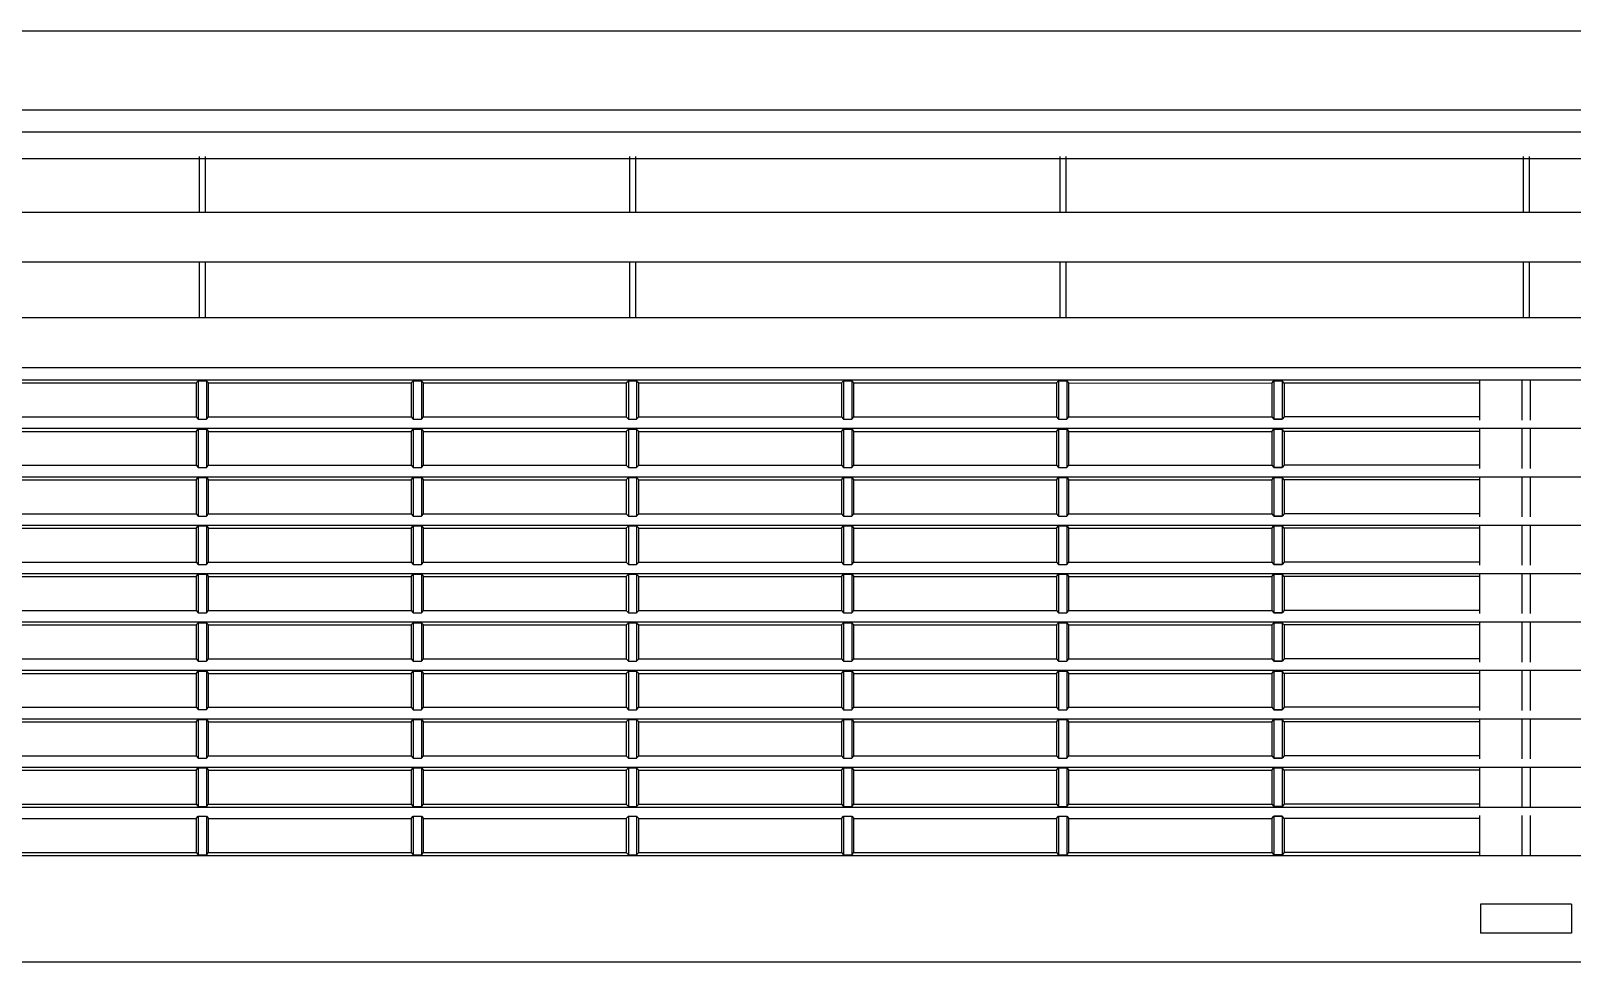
# Model space of a CAD drawing. Header units: millimetres. Extents: x 231894 to 495193, y 184583 to 303652.
# Drawn here: x 465467.6 to 465823.4, y 218514.5 to 218729.5 of the extents above; entities that cross this region are included whole.
import ezdxf

# ---------------------------------------------------------------- set-up
doc = ezdxf.new("R2010")
doc.units = ezdxf.units.MM
doc.layers.add('MEQUIP', color=2, linetype='Continuous')

# ---------------------------------------------------------------- blocks, each defined once
blk = doc.blocks.new('MEGA')
at = {"layer": 'MEQUIP', "color": 1, "linetype": 'Continuous'}
for p, q in [((36.96, 215.01), (1413.04, 215)), ((33.15, 196.79), (1416.86, 196.79)), ((37.94, 191.7), (1412.06, 191.7)), ((1387.76, 185.48), (61.96, 185.48)), ((548.69, 185.96), (548.69, 173.07)), ((550.12, 185.96), (550.12, 173.07)), ((648.01, 185.96), (648.01, 173.07)), ((649.45, 185.96), (649.45, 173.07)), ((747.34, 185.96), (747.34, 173.07)), ((748.77, 185.96), (748.77, 173.07)), ((854.3, 185.96), (854.3, 173.07)), ((855.73, 185.96), (855.73, 173.07)), ((1402.26, 173.07), (47.74, 173.07)), ((1404.2, 161.61), (45.8, 161.61)), ((548.69, 161.61), (548.69, 148.72)), ((550.12, 161.61), (550.12, 148.72)), ((648.01, 161.61), (648.01, 148.72)), ((649.45, 161.61), (649.45, 148.72)), ((747.34, 161.61), (747.34, 148.72)), ((748.77, 161.61), (748.77, 148.72)), ((854.3, 161.61), (854.3, 148.72)), ((855.73, 161.61), (855.73, 148.72)), ((1404.2, 148.71), (45.8, 148.72)), ((5.24, 137.26), (1445.15, 137.25)), ((42.91, 134.42), (1407.09, 134.42)), ((501.18, 133.71), (547.98, 133.71)), ((547.98, 133.71), (548.45, 134.24)), ((547.98, 133.71), (547.98, 125.88)), ((548.45, 134.24), (550.36, 134.24)), ((548.45, 134.24), (548.45, 125.34)), ((550.36, 134.24), (550.36, 125.34)), ((550.36, 134.24), (550.84, 133.71)), ((550.84, 133.71), (597.64, 133.71)), ((550.84, 125.88), (550.84, 133.71)), ((597.64, 133.71), (598.11, 134.24)), ((597.64, 133.71), (597.64, 125.88)), ((598.11, 134.24), (600.02, 134.24)), ((598.11, 134.24), (598.11, 125.34)), ((600.02, 134.24), (600.02, 125.34)), ((600.02, 134.24), (600.5, 133.71)), ((600.5, 133.71), (647.3, 133.71)), ((600.5, 125.88), (600.5, 133.71)), ((647.3, 133.71), (647.78, 134.24)), ((647.3, 133.71), (647.3, 125.87)), ((647.78, 134.24), (649.69, 134.24)), ((647.78, 134.24), (647.78, 125.34)), ((649.69, 134.24), (649.69, 125.34)), ((649.69, 134.24), (650.16, 133.71)), ((650.16, 133.71), (696.96, 133.71)), ((650.16, 125.87), (650.16, 133.71)), ((696.96, 133.71), (697.44, 134.24)), ((696.96, 133.71), (696.96, 125.87)), ((697.44, 134.24), (699.35, 134.24)), ((697.44, 134.24), (697.44, 125.34)), ((699.35, 134.24), (699.35, 125.34)), ((699.35, 134.24), (699.82, 133.71)), ((699.82, 133.71), (746.62, 133.71)), ((699.82, 125.87), (699.82, 133.71)), ((746.62, 133.71), (747.1, 134.24)), ((746.62, 133.71), (746.62, 125.87)), ((747.1, 134.24), (749.01, 134.24)), ((747.1, 134.24), (747.1, 125.34)), ((749.01, 134.24), (749.01, 125.34)), ((749.01, 134.24), (749.49, 133.71)), ((749.49, 133.71), (796.28, 133.7)), ((749.49, 125.87), (749.49, 133.71)), ((796.28, 133.7), (796.76, 134.24)), ((796.28, 133.7), (796.28, 125.87)), ((798.67, 134.24), (796.76, 134.24)), ((796.76, 134.24), (798.67, 134.24)), ((796.76, 134.24), (796.76, 125.34)), ((798.67, 134.24), (798.67, 125.34)), ((799.15, 133.7), (798.67, 134.24)), ((799.15, 133.7), (799.15, 125.87)), ((844.27, 133.7), (799.15, 133.7)), ((844.27, 134.42), (844.27, 125.16)), ((854.06, 134.42), (854.06, 125.16)), ((855.97, 134.42), (855.97, 125.16)), ((501.18, 125.88), (547.98, 125.88)), ((547.98, 125.88), (548.45, 125.34)), ((548.45, 125.34), (550.36, 125.34)), ((550.36, 125.34), (550.84, 125.88)), ((550.84, 125.88), (597.64, 125.88)), ((597.64, 125.88), (598.11, 125.34)), ((598.11, 125.34), (600.02, 125.34)), ((600.02, 125.34), (600.5, 125.88)), ((600.5, 125.88), (647.3, 125.87)), ((647.3, 125.87), (647.78, 125.34)), ((647.78, 125.34), (649.69, 125.34)), ((649.69, 125.34), (650.16, 125.87)), ((650.16, 125.87), (696.96, 125.87)), ((696.96, 125.87), (697.44, 125.34)), ((697.44, 125.34), (699.35, 125.34)), ((699.35, 125.34), (699.82, 125.87)), ((699.82, 125.87), (746.62, 125.87)), ((746.62, 125.87), (747.1, 125.34)), ((747.1, 125.34), (749.01, 125.34)), ((749.01, 125.34), (749.49, 125.87)), ((749.49, 125.87), (796.28, 125.87)), ((796.28, 125.87), (796.76, 125.34)), ((798.67, 125.34), (796.76, 125.34)), ((796.76, 125.34), (798.67, 125.34)), ((799.15, 125.87), (798.67, 125.34)), ((844.27, 125.87), (799.15, 125.87)), ((42.23, 123.25), (1407.77, 123.24)), ((501.18, 122.53), (547.98, 122.53)), ((547.98, 122.53), (548.45, 123.07)), ((547.98, 122.53), (547.98, 114.7)), ((548.45, 123.07), (550.36, 123.07)), ((548.45, 123.07), (548.45, 114.16)), ((550.36, 123.07), (550.36, 114.16)), ((550.36, 123.07), (550.84, 122.53)), ((550.84, 122.53), (597.64, 122.53)), ((550.84, 114.7), (550.84, 122.53)), ((597.64, 122.53), (598.11, 123.07)), ((597.64, 122.53), (597.64, 114.7)), ((598.11, 123.07), (600.02, 123.07)), ((598.11, 123.07), (598.11, 114.16)), ((600.02, 123.07), (600.02, 114.16)), ((600.02, 123.07), (600.5, 122.53)), ((600.5, 122.53), (647.3, 122.53)), ((600.5, 114.7), (600.5, 122.53)), ((647.3, 122.53), (647.78, 123.07)), ((647.3, 122.53), (647.3, 114.7)), ((647.78, 123.07), (649.69, 123.07)), ((647.78, 123.07), (647.78, 114.16)), ((649.69, 123.07), (649.69, 114.16)), ((649.69, 123.07), (650.16, 122.53)), ((650.16, 122.53), (696.96, 122.53)), ((650.16, 114.7), (650.16, 122.53)), ((696.96, 122.53), (697.44, 123.07)), ((696.96, 122.53), (696.96, 114.7)), ((697.44, 123.07), (699.35, 123.07)), ((697.44, 123.07), (697.44, 114.16)), ((699.35, 123.07), (699.35, 114.16)), ((699.35, 123.07), (699.82, 122.53)), ((699.82, 122.53), (746.62, 122.53)), ((699.82, 114.7), (699.82, 122.53)), ((746.62, 122.53), (747.1, 123.07)), ((746.62, 122.53), (746.62, 114.7)), ((747.1, 123.07), (749.01, 123.07)), ((747.1, 123.07), (747.1, 114.16)), ((749.01, 123.07), (749.01, 114.16)), ((749.01, 123.07), (749.49, 122.53)), ((749.49, 122.53), (796.28, 122.53)), ((749.49, 114.7), (749.49, 122.53)), ((796.28, 122.53), (796.76, 123.07)), ((796.28, 122.53), (796.28, 114.7)), ((798.67, 123.07), (796.76, 123.07)), ((796.76, 123.07), (798.67, 123.07)), ((796.76, 123.07), (796.76, 114.16)), ((798.67, 123.07), (798.67, 114.16)), ((799.15, 122.53), (798.67, 123.07)), ((799.15, 122.53), (799.15, 114.7)), ((844.27, 122.53), (799.15, 122.53)), ((844.27, 123.25), (844.27, 113.98)), ((854.06, 123.25), (854.06, 113.98)), ((855.97, 123.25), (855.97, 113.98)), ((501.18, 114.7), (547.98, 114.7)), ((547.98, 114.7), (548.45, 114.16)), ((548.45, 114.16), (550.36, 114.16)), ((550.36, 114.16), (550.84, 114.7)), ((550.84, 114.7), (597.64, 114.7)), ((597.64, 114.7), (598.11, 114.16)), ((598.11, 114.16), (600.02, 114.16)), ((600.02, 114.16), (600.5, 114.7)), ((600.5, 114.7), (647.3, 114.7)), ((647.3, 114.7), (647.78, 114.16)), ((647.78, 114.16), (649.69, 114.16)), ((649.69, 114.16), (650.16, 114.7)), ((650.16, 114.7), (696.96, 114.7)), ((696.96, 114.7), (697.44, 114.16)), ((697.44, 114.16), (699.35, 114.16)), ((699.35, 114.16), (699.82, 114.7)), ((699.82, 114.7), (746.62, 114.7)), ((746.62, 114.7), (747.1, 114.16)), ((747.1, 114.16), (749.01, 114.16)), ((749.01, 114.16), (749.49, 114.7)), ((749.49, 114.7), (796.28, 114.7)), ((796.28, 114.7), (796.76, 114.16)), ((798.67, 114.16), (796.76, 114.16)), ((796.76, 114.16), (798.67, 114.16)), ((799.15, 114.7), (798.67, 114.16)), ((844.27, 114.7), (799.15, 114.7)), ((41.61, 112.07), (1408.39, 112.07)), ((501.18, 111.36), (547.98, 111.36)), ((547.98, 111.36), (548.45, 111.9)), ((547.98, 111.36), (547.98, 103.53)), ((548.45, 111.9), (550.36, 111.9)), ((548.45, 111.9), (548.45, 102.99)), ((550.36, 111.9), (550.36, 102.99)), ((550.36, 111.9), (550.84, 111.36)), ((550.84, 111.36), (597.64, 111.36)), ((550.84, 103.53), (550.84, 111.36)), ((597.64, 111.36), (598.11, 111.9)), ((597.64, 111.36), (597.64, 103.53)), ((598.11, 111.9), (600.02, 111.9)), ((598.11, 111.9), (598.11, 102.99)), ((600.02, 111.9), (600.02, 102.99)), ((600.02, 111.9), (600.5, 111.36)), ((600.5, 111.36), (647.3, 111.36)), ((600.5, 103.53), (600.5, 111.36)), ((647.3, 111.36), (647.78, 111.9)), ((647.3, 111.36), (647.3, 103.53)), ((647.78, 111.9), (649.69, 111.9)), ((647.78, 111.9), (647.78, 102.99)), ((649.69, 111.9), (649.69, 102.99)), ((649.69, 111.9), (650.16, 111.36)), ((650.16, 111.36), (696.96, 111.36)), ((650.16, 103.53), (650.16, 111.36)), ((696.96, 111.36), (697.44, 111.9)), ((696.96, 111.36), (696.96, 103.53)), ((697.44, 111.9), (699.35, 111.9)), ((697.44, 111.9), (697.44, 102.99)), ((699.35, 111.9), (699.35, 102.99)), ((699.35, 111.9), (699.82, 111.36)), ((699.82, 111.36), (746.62, 111.36)), ((699.82, 103.53), (699.82, 111.36)), ((746.62, 111.36), (747.1, 111.89)), ((746.62, 111.36), (746.62, 103.53)), ((747.1, 111.89), (749.01, 111.89)), ((747.1, 111.89), (747.1, 102.99)), ((749.01, 111.89), (749.01, 102.99)), ((749.01, 111.89), (749.49, 111.36)), ((749.49, 111.36), (796.28, 111.36)), ((749.49, 103.53), (749.49, 111.36)), ((796.28, 111.36), (796.76, 111.89)), ((796.28, 111.36), (796.28, 103.53)), ((798.67, 111.89), (796.76, 111.89)), ((796.76, 111.89), (798.67, 111.89)), ((796.76, 111.89), (796.76, 102.99)), ((798.67, 111.89), (798.67, 102.99)), ((799.15, 111.36), (798.67, 111.89)), ((799.15, 111.36), (799.15, 103.53)), ((844.27, 111.36), (799.15, 111.36)), ((844.27, 112.07), (844.27, 102.81)), ((854.06, 112.07), (854.06, 102.81)), ((855.97, 112.07), (855.97, 102.81)), ((501.18, 103.53), (547.98, 103.53)), ((547.98, 103.53), (548.45, 102.99)), ((550.36, 102.99), (550.84, 103.53)), ((550.84, 103.53), (597.64, 103.53)), ((597.64, 103.53), (598.11, 102.99)), ((600.02, 102.99), (600.5, 103.53)), ((600.5, 103.53), (647.3, 103.53)), ((647.3, 103.53), (647.78, 102.99)), ((649.69, 102.99), (650.16, 103.53)), ((650.16, 103.53), (696.96, 103.53)), ((696.96, 103.53), (697.44, 102.99)), ((699.35, 102.99), (699.82, 103.53)), ((699.82, 103.53), (746.62, 103.53)), ((746.62, 103.53), (747.1, 102.99)), ((749.01, 102.99), (749.49, 103.53)), ((749.49, 103.53), (796.28, 103.53)), ((796.28, 103.53), (796.76, 102.99)), ((799.15, 103.53), (798.67, 102.99)), ((844.27, 103.53), (799.15, 103.53)), ((41.04, 100.9), (1408.96, 100.9)), ((501.18, 100.19), (547.98, 100.19)), ((547.98, 100.19), (548.45, 100.72)), ((547.98, 100.19), (547.97, 92.35)), ((548.45, 102.99), (550.36, 102.99)), ((548.45, 100.72), (550.36, 100.72)), ((548.45, 100.72), (548.45, 91.82)), ((550.36, 100.72), (550.36, 91.82)), ((550.36, 100.72), (550.84, 100.19)), ((550.84, 100.19), (597.64, 100.18)), ((550.84, 92.35), (550.84, 100.19)), ((597.64, 100.18), (598.11, 100.72)), ((597.64, 100.18), (597.64, 92.35)), ((598.11, 102.99), (600.02, 102.99)), ((598.11, 100.72), (600.02, 100.72)), ((598.11, 100.72), (598.11, 91.82)), ((600.02, 100.72), (600.02, 91.82)), ((600.02, 100.72), (600.5, 100.18)), ((600.5, 100.18), (647.3, 100.18)), ((600.5, 92.35), (600.5, 100.18)), ((647.3, 100.18), (647.78, 100.72)), ((647.3, 100.18), (647.3, 92.35)), ((647.78, 102.99), (649.69, 102.99)), ((647.78, 100.72), (649.69, 100.72)), ((647.78, 100.72), (647.78, 91.82)), ((649.69, 100.72), (649.69, 91.82)), ((649.69, 100.72), (650.16, 100.18)), ((650.16, 100.18), (696.96, 100.18)), ((650.16, 92.35), (650.16, 100.18)), ((696.96, 100.18), (697.44, 100.72)), ((696.96, 100.18), (696.96, 92.35)), ((697.44, 102.99), (699.35, 102.99)), ((697.44, 100.72), (699.35, 100.72)), ((697.44, 100.72), (697.44, 91.82)), ((699.35, 100.72), (699.35, 91.82)), ((699.35, 100.72), (699.82, 100.18)), ((699.82, 100.18), (746.62, 100.18)), ((699.82, 92.35), (699.82, 100.18)), ((746.62, 100.18), (747.1, 100.72)), ((746.62, 100.18), (746.62, 92.35)), ((747.1, 102.99), (749.01, 102.99)), ((747.1, 100.72), (749.01, 100.72)), ((747.1, 100.72), (747.1, 91.82)), ((749.01, 100.72), (749.01, 91.82)), ((749.01, 100.72), (749.49, 100.18)), ((749.49, 100.18), (796.28, 100.18)), ((749.49, 92.35), (749.49, 100.18)), ((796.28, 100.18), (796.76, 100.72)), ((796.28, 100.18), (796.28, 92.35)), ((798.67, 102.99), (796.76, 102.99)), ((796.76, 102.99), (798.67, 102.99)), ((798.67, 100.72), (796.76, 100.72)), ((796.76, 100.72), (798.67, 100.72)), ((796.76, 100.72), (796.76, 91.81)), ((798.67, 100.72), (798.67, 91.81)), ((799.15, 100.18), (798.67, 100.72)), ((799.15, 100.18), (799.15, 92.35)), ((844.27, 100.18), (799.15, 100.18)), ((844.27, 100.9), (844.27, 91.64)), ((854.06, 100.9), (854.06, 91.64)), ((855.97, 100.9), (855.97, 91.64)), ((40.52, 89.72), (1409.48, 89.72)), ((501.18, 92.35), (547.97, 92.35)), ((501.18, 89.01), (547.97, 89.01)), ((547.97, 89.01), (548.45, 89.55)), ((547.97, 89.01), (547.97, 81.18)), ((547.97, 92.35), (548.45, 91.82)), ((548.45, 91.82), (550.36, 91.82)), ((548.45, 89.55), (550.36, 89.55)), ((548.45, 89.55), (548.45, 80.64)), ((550.36, 91.82), (550.84, 92.35)), ((550.36, 89.55), (550.36, 80.64)), ((550.36, 89.55), (550.84, 89.01)), ((550.84, 92.35), (597.64, 92.35)), ((550.84, 89.01), (597.64, 89.01)), ((550.84, 81.18), (550.84, 89.01)), ((597.64, 92.35), (598.11, 91.82)), ((597.64, 89.01), (598.11, 89.55)), ((597.64, 89.01), (597.64, 81.18)), ((598.11, 91.82), (600.02, 91.82)), ((598.11, 89.55), (600.02, 89.55)), ((598.11, 89.55), (598.11, 80.64)), ((600.02, 91.82), (600.5, 92.35)), ((600.02, 89.55), (600.02, 80.64)), ((600.02, 89.55), (600.5, 89.01)), ((600.5, 92.35), (647.3, 92.35)), ((600.5, 89.01), (647.3, 89.01)), ((600.5, 81.18), (600.5, 89.01)), ((647.3, 92.35), (647.78, 91.82)), ((647.3, 89.01), (647.78, 89.55)), ((647.3, 89.01), (647.3, 81.18)), ((647.78, 91.82), (649.69, 91.82)), ((647.78, 89.55), (649.69, 89.55)), ((647.78, 89.55), (647.78, 80.64)), ((649.69, 91.82), (650.16, 92.35)), ((649.69, 89.55), (649.69, 80.64)), ((649.69, 89.55), (650.16, 89.01)), ((650.16, 92.35), (696.96, 92.35)), ((650.16, 89.01), (696.96, 89.01)), ((650.16, 81.18), (650.16, 89.01)), ((696.96, 92.35), (697.44, 91.82)), ((696.96, 89.01), (697.44, 89.55)), ((696.96, 89.01), (696.96, 81.18)), ((697.44, 91.82), (699.35, 91.82)), ((697.44, 89.55), (699.35, 89.55)), ((697.44, 89.55), (697.44, 80.64)), ((699.35, 91.82), (699.82, 92.35)), ((699.35, 89.55), (699.35, 80.64)), ((699.35, 89.55), (699.82, 89.01)), ((699.82, 92.35), (746.62, 92.35)), ((699.82, 89.01), (746.62, 89.01)), ((699.82, 81.18), (699.82, 89.01)), ((746.62, 92.35), (747.1, 91.82)), ((746.62, 89.01), (747.1, 89.55)), ((746.62, 89.01), (746.62, 81.18)), ((747.1, 91.82), (749.01, 91.82)), ((747.1, 89.55), (749.01, 89.55)), ((747.1, 89.55), (747.1, 80.64)), ((749.01, 91.82), (749.49, 92.35)), ((749.01, 89.55), (749.01, 80.64)), ((749.01, 89.55), (749.49, 89.01)), ((749.49, 92.35), (796.28, 92.35)), ((749.49, 89.01), (796.28, 89.01)), ((749.49, 81.18), (749.49, 89.01)), ((796.28, 92.35), (796.76, 91.81)), ((796.28, 89.01), (796.76, 89.55)), ((796.28, 89.01), (796.28, 81.18)), ((798.67, 91.81), (796.76, 91.81)), ((796.76, 91.81), (798.67, 91.81)), ((798.67, 89.55), (796.76, 89.55)), ((796.76, 89.55), (798.67, 89.55)), ((796.76, 89.55), (796.76, 80.64)), ((799.15, 92.35), (798.67, 91.81)), ((798.67, 89.55), (798.67, 80.64)), ((799.15, 89.01), (798.67, 89.55)), ((844.27, 92.35), (799.15, 92.35)), ((799.15, 89.01), (799.15, 81.18)), ((844.27, 89.01), (799.15, 89.01)), ((844.27, 89.73), (844.27, 80.46)), ((854.06, 89.73), (854.06, 80.46)), ((855.97, 89.73), (855.97, 80.46)), ((40.05, 78.55), (1409.95, 78.55)), ((501.18, 81.18), (547.97, 81.18)), ((547.97, 81.18), (548.45, 80.64)), ((547.97, 77.84), (548.45, 78.37)), ((548.45, 80.64), (550.36, 80.64)), ((548.45, 78.37), (550.36, 78.37)), ((548.45, 78.37), (548.45, 69.47)), ((550.36, 80.64), (550.84, 81.18)), ((550.36, 78.37), (550.36, 69.47)), ((550.36, 78.37), (550.84, 77.84)), ((550.84, 81.18), (597.64, 81.18)), ((597.64, 81.18), (598.11, 80.64)), ((597.64, 77.84), (598.11, 78.37)), ((598.11, 80.64), (600.02, 80.64)), ((598.11, 78.37), (600.02, 78.37)), ((598.11, 78.37), (598.11, 69.47)), ((600.02, 80.64), (600.5, 81.18)), ((600.02, 78.37), (600.02, 69.47)), ((600.02, 78.37), (600.5, 77.84)), ((600.5, 81.18), (647.3, 81.18)), ((647.3, 81.18), (647.78, 80.64)), ((647.3, 77.84), (647.78, 78.37)), ((647.78, 80.64), (649.69, 80.64)), ((647.78, 78.37), (649.69, 78.37)), ((647.78, 78.37), (647.78, 69.47)), ((649.69, 80.64), (650.16, 81.18)), ((649.69, 78.37), (649.69, 69.47)), ((649.69, 78.37), (650.16, 77.84)), ((650.16, 81.18), (696.96, 81.18)), ((696.96, 81.18), (697.44, 80.64)), ((696.96, 77.84), (697.44, 78.37)), ((697.44, 80.64), (699.35, 80.64)), ((697.44, 78.37), (699.35, 78.37)), ((697.44, 78.37), (697.44, 69.47)), ((699.35, 80.64), (699.82, 81.18)), ((699.35, 78.37), (699.35, 69.47)), ((699.35, 78.37), (699.82, 77.84)), ((699.82, 81.18), (746.62, 81.18)), ((746.62, 81.18), (747.1, 80.64)), ((746.62, 77.84), (747.1, 78.37)), ((747.1, 80.64), (749.01, 80.64)), ((747.1, 78.37), (749.01, 78.37)), ((747.1, 78.37), (747.1, 69.47)), ((749.01, 80.64), (749.49, 81.18)), ((749.01, 78.37), (749.01, 69.47)), ((749.01, 78.37), (749.49, 77.84)), ((749.49, 81.18), (796.28, 81.18)), ((796.28, 81.18), (796.76, 80.64)), ((796.28, 77.84), (796.76, 78.37)), ((798.67, 80.64), (796.76, 80.64)), ((796.76, 80.64), (798.67, 80.64)), ((798.67, 78.37), (796.76, 78.37)), ((796.76, 78.37), (798.67, 78.37)), ((796.76, 78.37), (796.76, 69.47)), ((799.15, 81.18), (798.67, 80.64)), ((798.67, 78.37), (798.67, 69.47)), ((799.15, 77.84), (798.67, 78.37)), ((844.27, 81.18), (799.15, 81.18)), ((844.27, 78.55), (844.27, 69.29)), ((854.06, 78.55), (854.06, 69.29)), ((855.97, 78.55), (855.97, 69.29)), ((501.18, 77.84), (547.97, 77.84)), ((547.97, 77.84), (547.97, 70.01)), ((550.84, 77.84), (597.64, 77.84)), ((550.84, 70.01), (550.84, 77.84)), ((597.64, 77.84), (597.64, 70.01)), ((600.5, 77.84), (647.3, 77.84)), ((600.5, 70.01), (600.5, 77.84)), ((647.3, 77.84), (647.3, 70.01)), ((650.16, 77.84), (696.96, 77.84)), ((650.16, 70.01), (650.16, 77.84)), ((696.96, 77.84), (696.96, 70.01)), ((699.82, 77.84), (746.62, 77.84)), ((699.82, 70.01), (699.82, 77.84)), ((746.62, 77.84), (746.62, 70)), ((749.49, 77.84), (796.28, 77.84)), ((749.49, 70), (749.49, 77.84)), ((796.28, 77.84), (796.28, 70)), ((799.15, 77.84), (799.15, 70)), ((844.27, 77.84), (799.15, 77.84)), ((501.18, 70.01), (547.97, 70.01)), ((547.97, 70.01), (548.45, 69.47)), ((548.45, 69.47), (550.36, 69.47)), ((550.36, 69.47), (550.84, 70.01)), ((550.84, 70.01), (597.64, 70.01)), ((597.64, 70.01), (598.11, 69.47)), ((598.11, 69.47), (600.02, 69.47)), ((600.02, 69.47), (600.5, 70.01)), ((600.5, 70.01), (647.3, 70.01)), ((647.3, 70.01), (647.78, 69.47)), ((647.78, 69.47), (649.69, 69.47)), ((649.69, 69.47), (650.16, 70.01)), ((650.16, 70.01), (696.96, 70.01)), ((696.96, 70.01), (697.44, 69.47)), ((697.44, 69.47), (699.35, 69.47)), ((699.35, 69.47), (699.82, 70.01)), ((699.82, 70.01), (746.62, 70)), ((746.62, 70), (747.1, 69.47)), ((747.1, 69.47), (749.01, 69.47)), ((749.01, 69.47), (749.49, 70)), ((749.49, 70), (796.28, 70)), ((796.28, 70), (796.76, 69.47)), ((798.67, 69.47), (796.76, 69.47)), ((796.76, 69.47), (798.67, 69.47)), ((799.15, 70), (798.67, 69.47)), ((844.27, 70), (799.15, 70)), ((39.64, 67.38), (1410.37, 67.37)), ((501.18, 66.66), (547.97, 66.66)), ((547.97, 66.66), (548.45, 67.2)), ((547.97, 66.66), (547.97, 58.83)), ((548.45, 67.2), (550.36, 67.2)), ((548.45, 67.2), (548.45, 58.3)), ((550.36, 67.2), (550.36, 58.3)), ((550.36, 67.2), (550.84, 66.66)), ((550.84, 66.66), (597.64, 66.66)), ((550.84, 58.83), (550.84, 66.66)), ((597.64, 66.66), (598.11, 67.2)), ((597.64, 66.66), (597.64, 58.83)), ((598.11, 67.2), (600.02, 67.2)), ((598.11, 67.2), (598.11, 58.29)), ((600.02, 67.2), (600.02, 58.29)), ((600.02, 67.2), (600.5, 66.66)), ((600.5, 66.66), (647.3, 66.66)), ((600.5, 58.83), (600.5, 66.66)), ((647.3, 66.66), (647.78, 67.2)), ((647.3, 66.66), (647.3, 58.83)), ((647.78, 67.2), (649.69, 67.2)), ((647.78, 67.2), (647.78, 58.29)), ((649.69, 67.2), (649.69, 58.29)), ((649.69, 67.2), (650.16, 66.66)), ((650.16, 66.66), (696.96, 66.66)), ((650.16, 58.83), (650.16, 66.66)), ((696.96, 66.66), (697.44, 67.2)), ((696.96, 66.66), (696.96, 58.83)), ((697.44, 67.2), (699.35, 67.2)), ((697.44, 67.2), (697.44, 58.29)), ((699.35, 67.2), (699.35, 58.29)), ((699.35, 67.2), (699.82, 66.66)), ((699.82, 66.66), (746.62, 66.66)), ((699.82, 58.83), (699.82, 66.66)), ((746.62, 66.66), (747.1, 67.2)), ((746.62, 66.66), (746.62, 58.83)), ((747.1, 67.2), (749.01, 67.2)), ((747.1, 67.2), (747.1, 58.29)), ((749.01, 67.2), (749.01, 58.29)), ((749.01, 67.2), (749.49, 66.66)), ((749.49, 66.66), (796.28, 66.66)), ((749.49, 58.83), (749.49, 66.66)), ((796.28, 66.66), (796.76, 67.2)), ((796.28, 66.66), (796.28, 58.83)), ((798.67, 67.2), (796.76, 67.2)), ((796.76, 67.2), (798.67, 67.2)), ((796.76, 67.2), (796.76, 58.29)), ((798.67, 67.2), (798.67, 58.29)), ((799.15, 66.66), (798.67, 67.2)), ((799.15, 66.66), (799.15, 58.83)), ((844.27, 66.66), (799.15, 66.66)), ((844.27, 67.38), (844.27, 58.11)), ((854.06, 67.38), (854.06, 58.11)), ((855.97, 67.38), (855.97, 58.11)), ((501.18, 58.83), (547.97, 58.83)), ((547.97, 58.83), (548.45, 58.3)), ((548.45, 58.3), (550.36, 58.3)), ((550.36, 58.3), (550.84, 58.83)), ((550.84, 58.83), (597.64, 58.83)), ((597.64, 58.83), (598.11, 58.29)), ((598.11, 58.29), (600.02, 58.29)), ((600.02, 58.29), (600.5, 58.83)), ((600.5, 58.83), (647.3, 58.83)), ((647.3, 58.83), (647.78, 58.29)), ((647.78, 58.29), (649.69, 58.29)), ((649.69, 58.29), (650.16, 58.83)), ((650.16, 58.83), (696.96, 58.83)), ((696.96, 58.83), (697.44, 58.29)), ((697.44, 58.29), (699.35, 58.29)), ((699.35, 58.29), (699.82, 58.83)), ((699.82, 58.83), (746.62, 58.83)), ((746.62, 58.83), (747.1, 58.29)), ((747.1, 58.29), (749.01, 58.29)), ((749.01, 58.29), (749.49, 58.83)), ((749.49, 58.83), (796.28, 58.83)), ((796.28, 58.83), (796.76, 58.29)), ((798.67, 58.29), (796.76, 58.29)), ((796.76, 58.29), (798.67, 58.29)), ((799.15, 58.83), (798.67, 58.29)), ((844.27, 58.83), (799.15, 58.83)), ((39.27, 56.2), (1410.73, 56.2)), ((501.18, 55.49), (547.97, 55.49)), ((547.97, 55.49), (548.45, 56.03)), ((547.97, 55.49), (547.97, 47.66)), ((548.45, 56.03), (550.36, 56.03)), ((548.45, 56.03), (548.45, 47.12)), ((550.36, 56.03), (550.36, 47.12)), ((550.36, 56.03), (550.84, 55.49)), ((550.84, 55.49), (597.64, 55.49)), ((550.84, 47.66), (550.84, 55.49)), ((597.64, 55.49), (598.11, 56.03)), ((597.64, 55.49), (597.64, 47.66)), ((598.11, 56.03), (600.02, 56.03)), ((598.11, 56.03), (598.11, 47.12)), ((600.02, 56.03), (600.02, 47.12)), ((600.02, 56.03), (600.5, 55.49)), ((600.5, 55.49), (647.3, 55.49)), ((600.5, 47.66), (600.5, 55.49)), ((647.3, 55.49), (647.78, 56.03)), ((647.3, 55.49), (647.3, 47.66)), ((647.78, 56.03), (649.69, 56.03)), ((647.78, 56.03), (647.78, 47.12)), ((649.69, 56.03), (649.69, 47.12)), ((649.69, 56.03), (650.16, 55.49)), ((650.16, 55.49), (696.96, 55.49)), ((650.16, 47.66), (650.16, 55.49)), ((696.96, 55.49), (697.44, 56.03)), ((696.96, 55.49), (696.96, 47.66)), ((697.44, 56.03), (699.35, 56.03)), ((697.44, 56.03), (697.44, 47.12)), ((699.35, 56.03), (699.35, 47.12)), ((699.35, 56.03), (699.82, 55.49)), ((699.82, 55.49), (746.62, 55.49)), ((699.82, 47.66), (699.82, 55.49)), ((746.62, 55.49), (747.1, 56.03)), ((746.62, 55.49), (746.62, 47.66)), ((747.1, 56.03), (749.01, 56.03)), ((747.1, 56.03), (747.1, 47.12)), ((749.01, 56.03), (749.01, 47.12)), ((749.01, 56.03), (749.49, 55.49)), ((749.49, 55.49), (796.28, 55.49)), ((749.49, 47.66), (749.49, 55.49)), ((796.28, 55.49), (796.76, 56.03)), ((796.28, 55.49), (796.28, 47.66)), ((798.67, 56.03), (796.76, 56.03)), ((796.76, 56.03), (798.67, 56.03)), ((796.76, 56.03), (796.76, 47.12)), ((798.67, 56.03), (798.67, 47.12)), ((799.15, 55.49), (798.67, 56.03)), ((799.15, 55.49), (799.15, 47.66)), ((844.27, 55.49), (799.15, 55.49)), ((844.27, 56.2), (844.27, 46.94)), ((854.06, 56.2), (854.06, 46.94)), ((855.97, 56.2), (855.97, 46.94)), ((501.18, 47.66), (547.97, 47.66)), ((547.97, 47.66), (548.45, 47.12)), ((548.45, 47.12), (550.36, 47.12)), ((550.36, 47.12), (550.84, 47.66)), ((550.84, 47.66), (597.64, 47.66)), ((597.64, 47.66), (598.11, 47.12)), ((598.11, 47.12), (600.02, 47.12)), ((600.02, 47.12), (600.5, 47.66)), ((600.5, 47.66), (647.3, 47.66)), ((647.3, 47.66), (647.78, 47.12)), ((647.78, 47.12), (649.69, 47.12)), ((649.69, 47.12), (650.16, 47.66)), ((650.16, 47.66), (696.96, 47.66)), ((696.96, 47.66), (697.44, 47.12)), ((697.44, 47.12), (699.35, 47.12)), ((699.35, 47.12), (699.82, 47.66)), ((699.82, 47.66), (746.62, 47.66)), ((746.62, 47.66), (747.1, 47.12)), ((747.1, 47.12), (749.01, 47.12)), ((749.01, 47.12), (749.49, 47.66)), ((749.49, 47.66), (796.28, 47.66)), ((796.28, 47.66), (796.76, 47.12)), ((798.67, 47.12), (796.76, 47.12)), ((796.76, 47.12), (798.67, 47.12)), ((799.15, 47.66), (798.67, 47.12)), ((844.27, 47.66), (799.15, 47.66)), ((38.95, 45.03), (1411.05, 45.03)), ((501.18, 44.32), (547.97, 44.32)), ((547.97, 44.32), (548.45, 44.85)), ((547.97, 44.32), (547.97, 36.48)), ((548.45, 44.85), (550.36, 44.85)), ((548.45, 44.85), (548.45, 35.95)), ((550.36, 44.85), (550.36, 35.95)), ((550.36, 44.85), (550.84, 44.32)), ((550.84, 44.32), (597.64, 44.32)), ((550.84, 36.48), (550.84, 44.32)), ((597.64, 44.32), (598.11, 44.85)), ((597.64, 44.32), (597.64, 36.48)), ((598.11, 44.85), (600.02, 44.85)), ((598.11, 44.85), (598.11, 35.95)), ((600.02, 44.85), (600.02, 35.95)), ((600.02, 44.85), (600.5, 44.32)), ((600.5, 44.32), (647.3, 44.32)), ((600.5, 36.48), (600.5, 44.32)), ((647.3, 44.32), (647.78, 44.85)), ((647.3, 44.32), (647.3, 36.48)), ((647.78, 44.85), (649.69, 44.85)), ((647.78, 44.85), (647.78, 35.95)), ((649.69, 44.85), (649.69, 35.95)), ((649.69, 44.85), (650.16, 44.32)), ((650.16, 44.32), (696.96, 44.31)), ((650.16, 36.48), (650.16, 44.32)), ((696.96, 44.31), (697.44, 44.85)), ((696.96, 44.31), (696.96, 36.48)), ((697.44, 44.85), (699.35, 44.85)), ((697.44, 44.85), (697.44, 35.95)), ((699.35, 44.85), (699.35, 35.95)), ((699.35, 44.85), (699.82, 44.31)), ((699.82, 44.31), (746.62, 44.31)), ((699.82, 36.48), (699.82, 44.31)), ((746.62, 44.31), (747.1, 44.85)), ((746.62, 44.31), (746.62, 36.48)), ((747.1, 44.85), (749.01, 44.85)), ((747.1, 44.85), (747.1, 35.95)), ((749.01, 44.85), (749.01, 35.95)), ((749.01, 44.85), (749.49, 44.31)), ((749.49, 44.31), (796.28, 44.31)), ((749.49, 36.48), (749.49, 44.31)), ((796.28, 44.31), (796.76, 44.85)), ((796.28, 44.31), (796.28, 36.48)), ((798.67, 44.85), (796.76, 44.85)), ((796.76, 44.85), (798.67, 44.85)), ((796.76, 44.85), (796.76, 35.95)), ((798.67, 44.85), (798.67, 35.95)), ((799.15, 44.31), (798.67, 44.85)), ((799.15, 44.31), (799.15, 36.48)), ((844.27, 44.31), (799.15, 44.31)), ((844.27, 45.03), (844.27, 35.77)), ((854.06, 45.03), (854.06, 35.77)), ((855.97, 45.03), (855.97, 35.77)), ((38.73, 35.77), (1411.27, 35.76)), ((501.18, 36.49), (547.97, 36.48)), ((547.97, 36.48), (548.45, 35.95)), ((548.45, 35.95), (550.36, 35.95)), ((550.36, 35.95), (550.84, 36.48)), ((550.84, 36.48), (597.64, 36.48)), ((597.64, 36.48), (598.11, 35.95)), ((598.11, 35.95), (600.02, 35.95)), ((600.02, 35.95), (600.5, 36.48)), ((600.5, 36.48), (647.3, 36.48)), ((647.3, 36.48), (647.78, 35.95)), ((647.78, 35.95), (649.69, 35.95)), ((649.69, 35.95), (650.16, 36.48)), ((650.16, 36.48), (696.96, 36.48)), ((696.96, 36.48), (697.44, 35.95)), ((697.44, 35.95), (699.35, 35.95)), ((699.35, 35.95), (699.82, 36.48)), ((699.82, 36.48), (746.62, 36.48)), ((746.62, 36.48), (747.1, 35.95)), ((747.1, 35.95), (749.01, 35.95)), ((749.01, 35.95), (749.49, 36.48)), ((749.49, 36.48), (796.28, 36.48)), ((796.28, 36.48), (796.76, 35.95)), ((798.67, 35.95), (796.76, 35.95)), ((796.76, 35.95), (798.67, 35.95)), ((799.15, 36.48), (798.67, 35.95)), ((844.27, 36.48), (799.15, 36.48)), ((501.18, 33.14), (547.97, 33.14)), ((547.97, 33.14), (548.45, 33.68)), ((547.97, 33.14), (547.97, 25.31)), ((548.45, 33.68), (550.36, 33.68)), ((548.45, 33.68), (548.45, 24.77)), ((550.36, 33.68), (550.36, 24.77)), ((550.36, 33.68), (550.84, 33.14)), ((550.84, 33.14), (597.64, 33.14)), ((550.84, 25.31), (550.84, 33.14)), ((597.64, 33.14), (598.11, 33.68)), ((597.64, 33.14), (597.64, 25.31)), ((598.11, 33.68), (600.02, 33.68)), ((598.11, 33.68), (598.11, 24.77)), ((600.02, 33.68), (600.02, 24.77)), ((600.02, 33.68), (600.5, 33.14)), ((600.5, 33.14), (647.3, 33.14)), ((600.5, 25.31), (600.5, 33.14)), ((647.3, 33.14), (647.78, 33.68)), ((647.3, 33.14), (647.3, 25.31)), ((647.78, 33.68), (649.69, 33.68)), ((647.78, 33.68), (647.78, 24.77)), ((649.69, 33.68), (649.69, 24.77)), ((649.69, 33.68), (650.16, 33.14)), ((650.16, 33.14), (696.96, 33.14)), ((650.16, 25.31), (650.16, 33.14)), ((696.96, 33.14), (697.44, 33.68)), ((696.96, 33.14), (696.96, 25.31)), ((697.44, 33.68), (699.35, 33.68)), ((697.44, 33.68), (697.44, 24.77)), ((699.35, 33.68), (699.35, 24.77)), ((699.35, 33.68), (699.82, 33.14)), ((699.82, 33.14), (746.62, 33.14)), ((699.82, 25.31), (699.82, 33.14)), ((746.62, 33.14), (747.1, 33.68)), ((746.62, 33.14), (746.62, 25.31)), ((747.1, 33.68), (749.01, 33.68)), ((747.1, 33.68), (747.1, 24.77)), ((749.01, 33.68), (749.01, 24.77)), ((749.01, 33.68), (749.49, 33.14)), ((749.49, 33.14), (796.28, 33.14)), ((749.49, 25.31), (749.49, 33.14)), ((796.28, 33.14), (796.76, 33.68)), ((796.28, 33.14), (796.28, 25.31)), ((798.67, 33.68), (796.76, 33.68)), ((796.76, 33.68), (798.67, 33.68)), ((796.76, 33.68), (796.76, 24.77)), ((798.67, 33.68), (798.67, 24.77)), ((799.15, 33.14), (798.67, 33.68)), ((799.15, 33.14), (799.15, 25.31)), ((844.27, 33.14), (799.15, 33.14)), ((844.27, 33.86), (844.27, 24.59)), ((854.06, 33.86), (854.06, 24.59)), ((855.97, 33.86), (855.97, 24.59)), ((501.18, 25.31), (547.97, 25.31)), ((547.97, 25.31), (548.45, 24.77)), ((550.36, 24.77), (550.84, 25.31)), ((550.84, 25.31), (597.64, 25.31)), ((597.64, 25.31), (598.11, 24.77)), ((600.02, 24.77), (600.5, 25.31)), ((600.5, 25.31), (647.3, 25.31)), ((647.3, 25.31), (647.78, 24.77)), ((649.69, 24.77), (650.16, 25.31)), ((650.16, 25.31), (696.96, 25.31)), ((696.96, 25.31), (697.44, 24.77)), ((699.35, 24.77), (699.82, 25.31)), ((699.82, 25.31), (746.62, 25.31)), ((746.62, 25.31), (747.1, 24.77)), ((749.01, 24.77), (749.49, 25.31)), ((749.49, 25.31), (796.28, 25.31)), ((796.28, 25.31), (796.76, 24.77)), ((799.15, 25.31), (798.67, 24.77)), ((844.27, 25.31), (799.15, 25.31)), ((41.43, 24.59), (1408.57, 24.59)), ((548.45, 24.77), (550.36, 24.77)), ((598.11, 24.77), (600.02, 24.77)), ((647.78, 24.77), (649.69, 24.77)), ((697.44, 24.77), (699.35, 24.77)), ((747.1, 24.77), (749.01, 24.77)), ((798.67, 24.77), (796.76, 24.77)), ((796.76, 24.77), (798.67, 24.77)), ((844.51, 13.37), (844.51, 6.69)), ((865.52, 13.37), (844.51, 13.37)), ((865.52, 13.37), (865.52, 6.69)), ((865.52, 6.69), (844.51, 6.69)), ((1450, 0), (0, 0))]:
    blk.add_line(p, q, dxfattribs=at)

msp = doc.modelspace()

# ---------------------------------------------------------------- block references
at = {"layer": 'MEQUIP', "color": 1}
msp.add_blockref('MEGA', (464957.73, 218514.51), dxfattribs=at)

doc.saveas('drawing.dxf')
